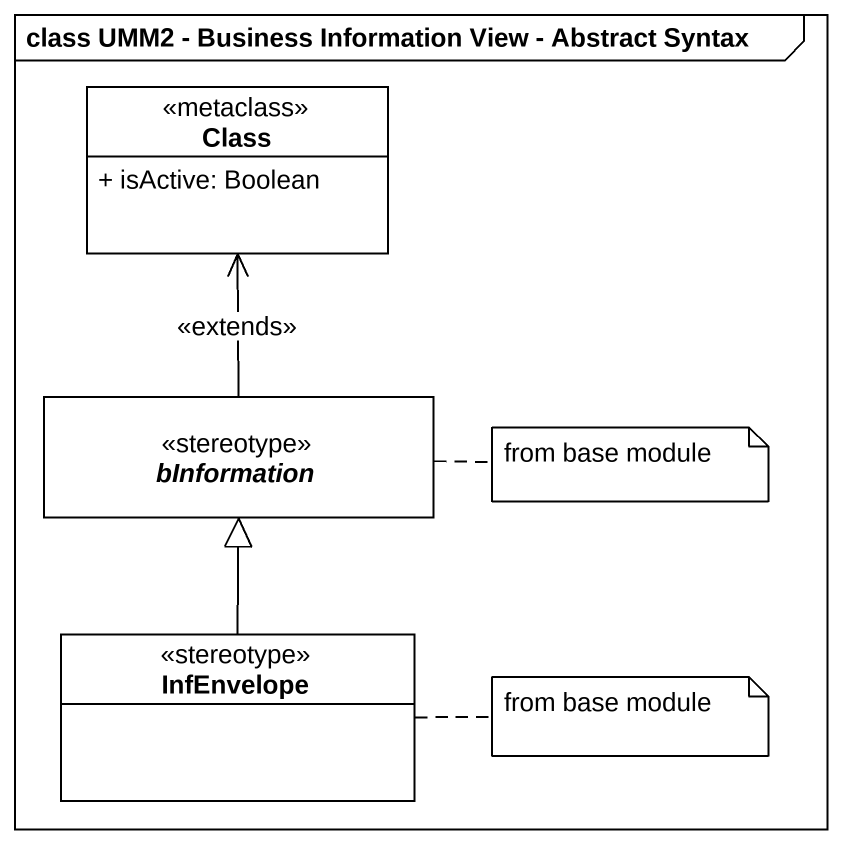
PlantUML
@startuml
mainframe class UMM2 - Business Information View - Abstract Syntax
hide circle
hide empty members
skinparam classAttributeIconSize 0
class "Class" as Class_ <<metaclass>> {
  + isActive: Boolean
}
abstract class bInformation <<stereotype>>
class InfEnvelope <<stereotype>>
bInformation -up-> Class_ : <<extends>>
InfEnvelope -up-|> bInformation
note right of bInformation : from base module
note right of InfEnvelope : from base module
@enduml
